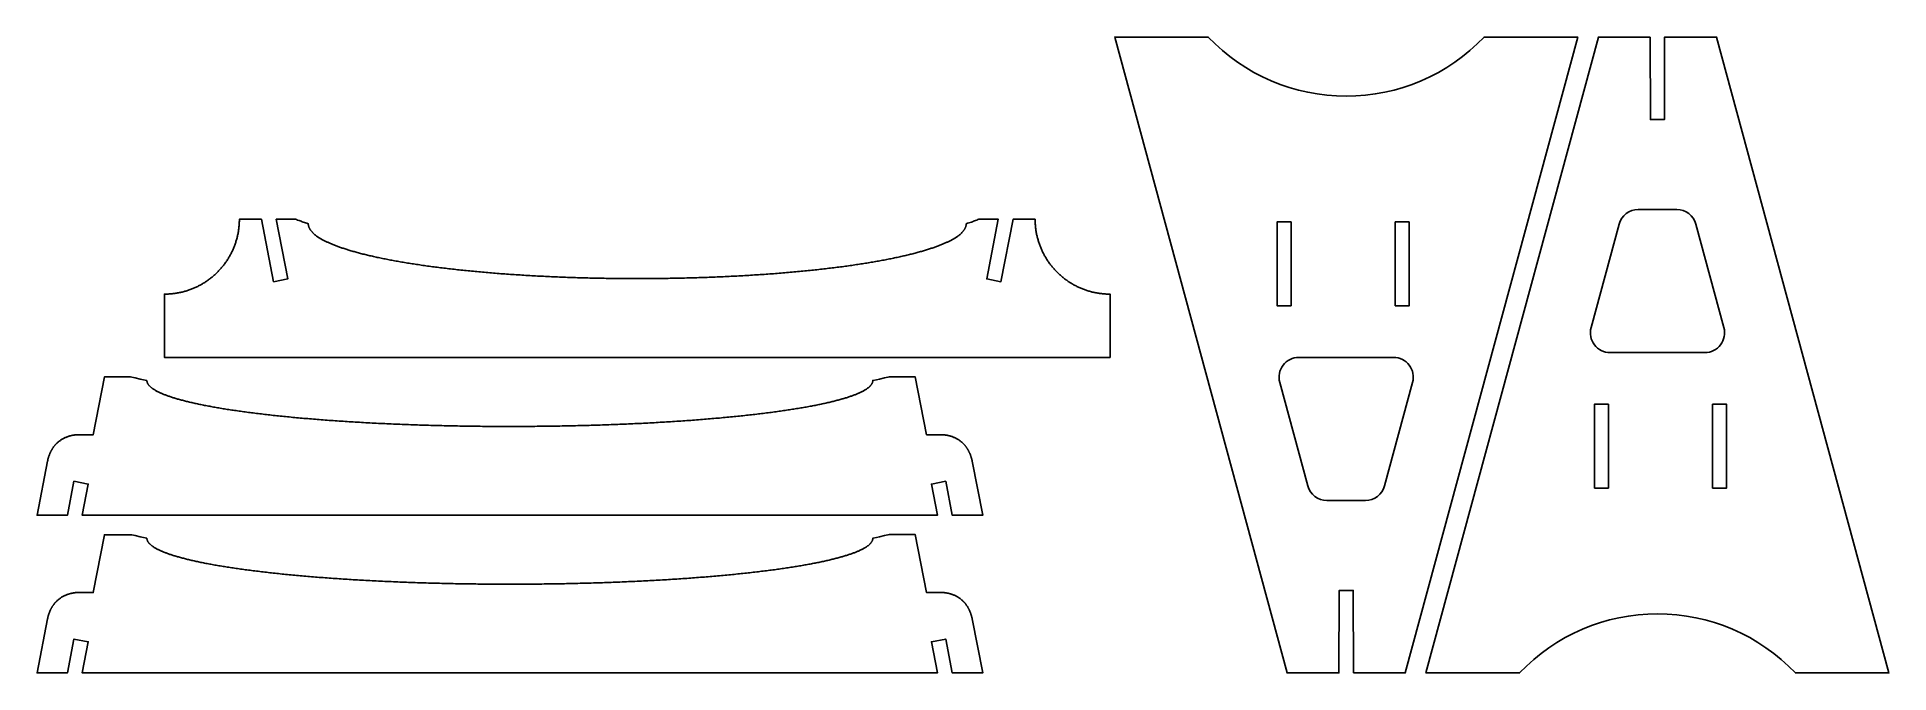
# Model space of a CAD drawing. Extents: x 1 to 95, y 1 to 33.3.
import ezdxf

# ---------------------------------------------------------------- set-up
doc = ezdxf.new("R2010")
doc.units = 0
doc.layers.add('A-FRAME', color=18, linetype='CONTINUOUS')

msp = doc.modelspace()

# ---------------------------------------------------------------- linework, layer by layer
at = {"layer": 'A-FRAME'}
for points in [[(67.815, 1), (67.805, 5.188), (67.095, 5.188), (67.085, 1), (64.45, 1), (55.7, 33.25), (60.45, 33.25, 0.428571), (74.45, 33.25), (79.2, 33.25), (70.45, 1)], [(82.885, 33.25), (82.895, 29.063), (83.605, 29.063), (83.615, 33.25), (86.25, 33.25), (95, 1), (90.25, 1, 0.428571), (76.25, 1), (71.5, 1), (80.25, 33.25)], [(85.657, 17.25, 0.494122), (86.622, 18.512), (85.198, 23.762, 0.338579), (84.233, 24.5), (82.267, 24.5, 0.338579), (81.302, 23.762), (79.878, 18.512, 0.494122), (80.843, 17.25)], [(65.043, 17, 0.494122), (64.078, 15.738), (65.502, 10.488, 0.338579), (66.467, 9.75), (68.433, 9.75, 0.338579), (69.398, 10.488), (70.822, 15.738, 0.494122), (69.857, 17)]]:
    msp.add_lwpolyline(points, format="xyb", close=True, dxfattribs=at)
for points in [[(48.164, 23.782), (48.233, 23.804), (48.3, 23.826), (48.363, 23.847), (48.423, 23.867), (48.48, 23.887), (48.533, 23.905), (48.627, 23.939), (48.704, 23.967), (48.761, 23.989), (48.812, 24.009), (49.791, 24.009), (49.203, 20.984), (49.926, 20.844), (50.541, 24.009), (51.66, 24.009), (51.661, 23.96), (51.662, 23.911), (51.663, 23.862), (51.666, 23.814), (51.669, 23.765), (51.672, 23.717), (51.676, 23.669), (51.681, 23.621), (51.686, 23.573), (51.692, 23.525), (51.698, 23.478), (51.705, 23.431), (51.713, 23.384), (51.721, 23.337), (51.73, 23.29), (51.739, 23.244), (51.749, 23.197), (51.759, 23.151), (51.77, 23.106), (51.782, 23.06), (51.794, 23.015), (51.807, 22.969), (51.82, 22.924), (51.833, 22.88), (51.848, 22.835), (51.862, 22.791), (51.878, 22.747), (51.893, 22.703), (51.91, 22.66), (51.927, 22.616), (51.944, 22.573), (51.962, 22.531), (51.98, 22.488), (51.999, 22.446), (52.018, 22.404), (52.038, 22.362), (52.058, 22.321), (52.079, 22.28), (52.101, 22.239), (52.122, 22.199), (52.145, 22.158), (52.167, 22.119), (52.19, 22.079), (52.214, 22.04), (52.238, 22.001), (52.263, 21.962), (52.288, 21.924), (52.313, 21.886), (52.339, 21.848), (52.365, 21.81), (52.392, 21.773), (52.419, 21.737), (52.447, 21.7), (52.475, 21.664), (52.503, 21.628), (52.532, 21.593), (52.562, 21.558), (52.591, 21.523), (52.621, 21.489), (52.652, 21.455), (52.683, 21.422), (52.714, 21.389), (52.746, 21.356), (52.778, 21.323), (52.81, 21.291), (52.843, 21.26), (52.876, 21.229), (52.91, 21.198), (52.944, 21.167), (52.978, 21.137), (53.013, 21.108), (53.048, 21.078), (53.083, 21.049), (53.119, 21.021), (53.155, 20.993), (53.192, 20.966), (53.228, 20.938), (53.266, 20.912), (53.303, 20.885), (53.341, 20.86), (53.379, 20.834), (53.417, 20.809), (53.456, 20.785), (53.495, 20.761), (53.534, 20.737), (53.574, 20.714), (53.614, 20.692), (53.654, 20.669), (53.695, 20.648), (53.736, 20.626), (53.777, 20.606), (53.818, 20.586), (53.86, 20.566), (53.902, 20.546), (53.944, 20.528), (53.987, 20.509), (54.03, 20.492), (54.073, 20.474), (54.116, 20.458), (54.159, 20.441), (54.203, 20.426), (54.247, 20.411), (54.292, 20.396), (54.336, 20.382), (54.381, 20.368), (54.426, 20.355), (54.471, 20.343), (54.517, 20.331), (54.562, 20.319), (54.608, 20.308), (54.654, 20.298), (54.7, 20.288), (54.747, 20.279), (54.794, 20.27), (54.841, 20.262), (54.888, 20.255), (54.935, 20.248), (54.982, 20.242), (55.03, 20.236), (55.078, 20.231), (55.126, 20.226), (55.174, 20.222), (55.223, 20.219), (55.271, 20.216), (55.32, 20.214), (55.369, 20.212), (55.418, 20.211), (55.467, 20.211), (55.466, 17), (48.162, 17), (14.769, 17), (7.466, 17), (7.465, 20.211), (7.514, 20.211), (7.563, 20.212), (7.612, 20.214), (7.661, 20.216), (7.709, 20.219), (7.757, 20.222), (7.806, 20.226), (7.854, 20.231), (7.902, 20.236), (7.949, 20.242), (7.997, 20.248), (8.044, 20.255), (8.091, 20.262), (8.138, 20.27), (8.185, 20.279), (8.231, 20.288), (8.277, 20.298), (8.324, 20.308), (8.369, 20.319), (8.415, 20.331), (8.461, 20.343), (8.506, 20.355), (8.551, 20.368), (8.596, 20.382), (8.64, 20.396), (8.684, 20.411), (8.728, 20.426), (8.772, 20.441), (8.816, 20.458), (8.859, 20.474), (8.902, 20.492), (8.945, 20.509), (8.987, 20.528), (9.03, 20.546), (9.072, 20.566), (9.113, 20.586), (9.155, 20.606), (9.196, 20.626), (9.237, 20.648), (9.277, 20.669), (9.318, 20.692), (9.358, 20.714), (9.397, 20.737), (9.437, 20.761), (9.476, 20.785), (9.514, 20.809), (9.553, 20.834), (9.591, 20.86), (9.629, 20.885), (9.666, 20.912), (9.703, 20.938), (9.74, 20.966), (9.776, 20.993), (9.812, 21.021), (9.848, 21.049), (9.884, 21.078), (9.919, 21.108), (9.953, 21.137), (9.988, 21.167), (10.022, 21.198), (10.055, 21.229), (10.088, 21.26), (10.121, 21.291), (10.154, 21.323), (10.186, 21.356), (10.218, 21.389), (10.249, 21.422), (10.28, 21.455), (10.31, 21.489), (10.34, 21.523), (10.37, 21.558), (10.399, 21.593), (10.428, 21.628), (10.457, 21.664), (10.485, 21.7), (10.512, 21.737), (10.54, 21.773), (10.566, 21.81), (10.593, 21.848), (10.619, 21.886), (10.644, 21.924), (10.669, 21.962), (10.694, 22.001), (10.718, 22.04), (10.741, 22.079), (10.764, 22.119), (10.787, 22.158), (10.809, 22.199), (10.831, 22.239), (10.852, 22.28), (10.873, 22.321), (10.894, 22.362), (10.913, 22.404), (10.933, 22.446), (10.952, 22.488), (10.97, 22.531), (10.988, 22.573), (11.005, 22.616), (11.022, 22.66), (11.038, 22.703), (11.054, 22.747), (11.069, 22.791), (11.084, 22.835), (11.098, 22.88), (11.112, 22.924), (11.125, 22.969), (11.138, 23.015), (11.15, 23.06), (11.161, 23.106), (11.172, 23.151), (11.183, 23.197), (11.193, 23.244), (11.202, 23.29), (11.211, 23.337), (11.219, 23.384), (11.226, 23.431), (11.233, 23.478), (11.24, 23.525), (11.246, 23.573), (11.251, 23.621), (11.256, 23.669), (11.26, 23.717), (11.263, 23.765), (11.266, 23.814), (11.268, 23.862), (11.27, 23.911), (11.271, 23.96), (11.271, 24.009), (12.391, 24.009), (13.006, 20.844), (13.729, 20.984), (13.141, 24.009), (14.119, 24.009), (14.17, 23.989), (14.228, 23.967), (14.305, 23.939), (14.399, 23.905), (14.452, 23.887), (14.508, 23.867), (14.569, 23.847), (14.632, 23.826), (14.699, 23.804), (14.768, 23.782), (14.768, 23.765), (14.769, 23.747), (14.771, 23.73), (14.773, 23.712), (14.776, 23.695), (14.78, 23.677), (14.784, 23.66), (14.789, 23.642), (14.795, 23.625), (14.801, 23.607), (14.808, 23.59), (14.816, 23.573), (14.824, 23.555), (14.833, 23.538), (14.842, 23.52), (14.852, 23.503), (14.863, 23.486), (14.875, 23.468), (14.887, 23.451), (14.9, 23.433), (14.913, 23.416), (14.927, 23.399), (14.942, 23.381), (14.958, 23.364), (14.974, 23.347), (14.99, 23.33), (15.008, 23.312), (15.026, 23.295), (15.045, 23.278), (15.064, 23.261), (15.084, 23.244), (15.104, 23.227), (15.126, 23.209), (15.148, 23.192), (15.17, 23.175), (15.193, 23.158), (15.217, 23.141), (15.242, 23.124), (15.267, 23.107), (15.293, 23.09), (15.319, 23.073), (15.346, 23.056), (15.374, 23.04), (15.402, 23.023), (15.431, 23.006), (15.461, 22.989), (15.491, 22.972), (15.522, 22.956), (15.553, 22.939), (15.585, 22.922), (15.618, 22.906), (15.651, 22.889), (15.685, 22.873), (15.72, 22.856), (15.755, 22.84), (15.791, 22.823), (15.828, 22.807), (15.865, 22.791), (15.902, 22.774), (15.941, 22.758), (15.98, 22.742), (16.019, 22.726), (16.059, 22.709), (16.1, 22.693), (16.141, 22.677), (16.183, 22.661), (16.226, 22.645), (16.269, 22.629), (16.313, 22.613), (16.357, 22.598), (16.402, 22.582), (16.448, 22.566), (16.494, 22.55), (16.541, 22.535), (16.588, 22.519), (16.636, 22.504), (16.684, 22.488), (16.734, 22.473), (16.783, 22.457), (16.833, 22.442), (16.884, 22.427), (16.936, 22.411), (16.988, 22.396), (17.04, 22.381), (17.093, 22.366), (17.147, 22.351), (17.201, 22.336), (17.256, 22.321), (17.312, 22.306), (17.367, 22.291), (17.424, 22.277), (17.481, 22.262), (17.539, 22.247), (17.597, 22.233), (17.655, 22.218), (17.715, 22.204), (17.774, 22.19), (17.835, 22.175), (17.896, 22.161), (17.957, 22.147), (18.019, 22.133), (18.081, 22.119), (18.144, 22.105), (18.208, 22.091), (18.272, 22.077), (18.337, 22.063), (18.402, 22.049), (18.467, 22.036), (18.533, 22.022), (18.6, 22.009), (18.667, 21.995), (18.735, 21.982), (18.803, 21.969), (18.872, 21.955), (18.941, 21.942), (19.01, 21.929), (19.08, 21.916), (19.151, 21.903), (19.222, 21.89), (19.294, 21.878), (19.366, 21.865), (19.438, 21.852), (19.511, 21.84), (19.585, 21.827), (19.659, 21.815), (19.733, 21.803), (19.808, 21.79), (19.883, 21.778), (19.959, 21.766), (20.035, 21.754), (20.112, 21.742), (20.189, 21.73), (20.267, 21.719), (20.345, 21.707), (20.423, 21.695), (20.502, 21.684), (20.582, 21.672), (20.661, 21.661), (20.742, 21.65), (20.822, 21.638), (20.903, 21.627), (20.985, 21.616), (21.067, 21.605), (21.149, 21.595), (21.232, 21.584), (21.315, 21.573), (21.398, 21.563), (21.482, 21.552), (21.566, 21.542), (21.651, 21.531), (21.736, 21.521), (21.822, 21.511), (21.908, 21.501), (21.994, 21.491), (22.08, 21.481), (22.167, 21.471), (22.255, 21.462), (22.342, 21.452), (22.43, 21.443), (22.519, 21.433), (22.607, 21.424), (22.697, 21.415), (22.786, 21.405), (22.876, 21.396), (22.966, 21.387), (23.056, 21.379), (23.147, 21.37), (23.238, 21.361), (23.33, 21.353), (23.422, 21.344), (23.514, 21.336), (23.606, 21.327), (23.699, 21.319), (23.792, 21.311), (23.885, 21.303), (23.979, 21.295), (24.073, 21.288), (24.167, 21.28), (24.261, 21.272), (24.356, 21.265), (24.451, 21.257), (24.547, 21.25), (24.642, 21.243), (24.738, 21.236), (24.834, 21.229), (24.931, 21.222), (25.027, 21.215), (25.124, 21.208), (25.222, 21.202), (25.319, 21.195), (25.417, 21.189), (25.515, 21.183), (25.613, 21.177), (25.711, 21.17), (25.81, 21.164), (25.908, 21.159), (26.008, 21.153), (26.107, 21.147), (26.206, 21.142), (26.306, 21.136), (26.406, 21.131), (26.506, 21.126), (26.606, 21.12), (26.707, 21.115), (26.807, 21.11), (26.908, 21.106), (27.009, 21.101), (27.11, 21.096), (27.212, 21.092), (27.313, 21.087), (27.415, 21.083), (27.517, 21.079), (27.619, 21.075), (27.721, 21.071), (27.823, 21.067), (27.926, 21.063), (28.028, 21.06), (28.131, 21.056), (28.234, 21.053), (28.337, 21.049), (28.44, 21.046), (28.543, 21.043), (28.647, 21.04), (28.75, 21.037), (28.854, 21.034), (28.957, 21.032), (29.061, 21.029), (29.165, 21.027), (29.269, 21.024), (29.373, 21.022), (29.477, 21.02), (29.581, 21.018), (29.686, 21.016), (29.79, 21.014), (29.894, 21.012), (29.999, 21.011), (30.103, 21.009), (30.208, 21.008), (30.313, 21.007), (30.417, 21.005), (30.522, 21.004), (30.627, 21.004), (30.732, 21.003), (30.836, 21.002), (30.941, 21.001), (31.046, 21.001), (31.151, 21), (31.256, 21), (31.361, 21), (31.466, 21), (31.571, 21), (31.676, 21), (31.781, 21), (31.885, 21.001), (31.99, 21.001), (32.095, 21.002), (32.2, 21.003), (32.305, 21.004), (32.41, 21.004), (32.514, 21.005), (32.619, 21.007), (32.724, 21.008), (32.828, 21.009), (32.933, 21.011), (33.037, 21.012), (33.142, 21.014), (33.246, 21.016), (33.35, 21.018), (33.454, 21.02), (33.559, 21.022), (33.663, 21.024), (33.767, 21.027), (33.87, 21.029), (33.974, 21.032), (34.078, 21.034), (34.181, 21.037), (34.285, 21.04), (34.388, 21.043), (34.492, 21.046), (34.595, 21.049), (34.698, 21.053), (34.801, 21.056), (34.903, 21.06), (35.006, 21.063), (35.108, 21.067), (35.211, 21.071), (35.313, 21.075), (35.415, 21.079), (35.517, 21.083), (35.618, 21.087), (35.72, 21.092), (35.821, 21.096), (35.922, 21.101), (36.024, 21.106), (36.124, 21.11), (36.225, 21.115), (36.325, 21.12), (36.426, 21.126), (36.526, 21.131), (36.626, 21.136), (36.725, 21.142), (36.825, 21.147), (36.924, 21.153), (37.023, 21.159), (37.122, 21.164), (37.221, 21.17), (37.319, 21.177), (37.417, 21.183), (37.515, 21.189), (37.613, 21.195), (37.71, 21.202), (37.807, 21.208), (37.904, 21.215), (38.001, 21.222), (38.097, 21.229), (38.193, 21.236), (38.289, 21.243), (38.385, 21.25), (38.48, 21.257), (38.575, 21.265), (38.67, 21.272), (38.765, 21.28), (38.859, 21.288), (38.953, 21.295), (39.046, 21.303), (39.14, 21.311), (39.233, 21.319), (39.326, 21.327), (39.418, 21.336), (39.51, 21.344), (39.602, 21.353), (39.693, 21.361), (39.784, 21.37), (39.875, 21.379), (39.966, 21.387), (40.056, 21.396), (40.146, 21.405), (40.235, 21.415), (40.324, 21.424), (40.413, 21.433), (40.501, 21.443), (40.589, 21.452), (40.677, 21.462), (40.764, 21.471), (40.851, 21.481), (40.938, 21.491), (41.024, 21.501), (41.11, 21.511), (41.195, 21.521), (41.28, 21.531), (41.365, 21.542), (41.449, 21.552), (41.533, 21.563), (41.617, 21.573), (41.7, 21.584), (41.783, 21.595), (41.865, 21.605), (41.947, 21.616), (42.028, 21.627), (42.109, 21.638), (42.19, 21.65), (42.27, 21.661), (42.35, 21.672), (42.429, 21.684), (42.508, 21.695), (42.587, 21.707), (42.665, 21.719), (42.742, 21.73), (42.819, 21.742), (42.896, 21.754), (42.972, 21.766), (43.048, 21.778), (43.124, 21.79), (43.198, 21.803), (43.273, 21.815), (43.347, 21.827), (43.42, 21.84), (43.493, 21.852), (43.566, 21.865), (43.638, 21.878), (43.71, 21.89), (43.781, 21.903), (43.851, 21.916), (43.921, 21.929), (43.991, 21.942), (44.06, 21.955), (44.129, 21.969), (44.197, 21.982), (44.265, 21.995), (44.332, 22.009), (44.398, 22.022), (44.464, 22.036), (44.53, 22.049), (44.595, 22.063), (44.66, 22.077), (44.724, 22.091), (44.787, 22.105), (44.85, 22.119), (44.913, 22.133), (44.975, 22.147), (45.036, 22.161), (45.097, 22.175), (45.157, 22.19), (45.217, 22.204), (45.276, 22.218), (45.335, 22.233), (45.393, 22.247), (45.451, 22.262), (45.508, 22.277), (45.564, 22.291), (45.62, 22.306), (45.675, 22.321), (45.73, 22.336), (45.785, 22.351), (45.838, 22.366), (45.891, 22.381), (45.944, 22.396), (45.996, 22.411), (46.047, 22.427), (46.098, 22.442), (46.148, 22.457), (46.198, 22.473), (46.247, 22.488), (46.296, 22.504), (46.344, 22.519), (46.391, 22.535), (46.438, 22.55), (46.484, 22.566), (46.529, 22.582), (46.574, 22.598), (46.619, 22.613), (46.663, 22.629), (46.706, 22.645), (46.748, 22.661), (46.79, 22.677), (46.832, 22.693), (46.872, 22.709), (46.913, 22.726), (46.952, 22.742), (46.991, 22.758), (47.029, 22.774), (47.067, 22.791), (47.104, 22.807), (47.141, 22.823), (47.176, 22.84), (47.212, 22.856), (47.246, 22.873), (47.28, 22.889), (47.314, 22.906), (47.346, 22.922), (47.378, 22.939), (47.41, 22.956), (47.441, 22.972), (47.471, 22.989), (47.501, 23.006), (47.529, 23.023), (47.558, 23.04), (47.585, 23.056), (47.613, 23.073), (47.639, 23.09), (47.665, 23.107), (47.69, 23.124), (47.714, 23.141), (47.738, 23.158), (47.761, 23.175), (47.784, 23.192), (47.806, 23.209), (47.827, 23.227), (47.848, 23.244), (47.868, 23.261), (47.887, 23.278), (47.906, 23.295), (47.924, 23.312), (47.941, 23.33), (47.958, 23.347), (47.974, 23.364), (47.989, 23.381), (48.004, 23.399), (48.018, 23.416), (48.032, 23.433), (48.045, 23.451), (48.057, 23.468), (48.068, 23.486), (48.079, 23.503), (48.089, 23.52), (48.099, 23.538), (48.108, 23.555), (48.116, 23.573), (48.124, 23.59), (48.131, 23.607), (48.137, 23.625), (48.142, 23.642), (48.147, 23.66), (48.152, 23.677), (48.155, 23.695), (48.158, 23.712), (48.161, 23.73), (48.162, 23.747), (48.163, 23.765)], [(64.651, 23.875), (63.941, 23.875), (63.941, 19.625), (64.651, 19.625)], [(70.651, 23.875), (69.941, 23.875), (69.941, 19.625), (70.651, 19.625)], [(6.577, 15.833), (6.397, 15.871), (6.236, 15.906), (5.977, 15.962), (5.812, 15.998), (5.75, 16.012), (4.421, 16.012), (3.85, 13.078), (3.004, 13.078), (3.003, 13.077), (3, 13.077), (2.989, 13.075), (2.949, 13.071), (2.921, 13.068), (2.888, 13.064), (2.85, 13.059), (2.809, 13.051), (2.763, 13.042), (2.739, 13.037), (2.714, 13.031), (2.689, 13.025), (2.663, 13.018), (2.636, 13.01), (2.608, 13.002), (2.58, 12.993), (2.551, 12.983), (2.522, 12.972), (2.493, 12.961), (2.463, 12.949), (2.432, 12.935), (2.402, 12.921), (2.371, 12.906), (2.34, 12.891), (2.309, 12.874), (2.277, 12.856), (2.246, 12.837), (2.215, 12.817), (2.183, 12.795), (2.152, 12.773), (2.121, 12.749), (2.09, 12.725), (2.059, 12.699), (2.029, 12.671), (1.999, 12.643), (1.984, 12.628), (1.969, 12.613), (1.954, 12.597), (1.94, 12.581), (1.925, 12.565), (1.911, 12.549), (1.896, 12.532), (1.882, 12.515), (1.868, 12.497), (1.854, 12.479), (1.841, 12.461), (1.827, 12.442), (1.814, 12.423), (1.801, 12.403), (1.787, 12.383), (1.775, 12.363), (1.762, 12.342), (1.749, 12.321), (1.737, 12.3), (1.725, 12.278), (1.713, 12.255), (1.701, 12.233), (1.69, 12.209), (1.679, 12.186), (1.668, 12.162), (1.657, 12.137), (1.646, 12.112), (1.636, 12.087), (1.626, 12.061), (1.616, 12.035), (1.607, 12.008), (1.598, 11.981), (1.589, 11.954), (1.58, 11.926), (1.571, 11.897), (1.563, 11.868), (1.556, 11.839), (1.548, 11.809), (1.541, 11.778), (1.534, 11.747), (1, 9), (2.542, 9), (2.876, 10.719), (3.599, 10.578), (3.296, 9), (6.577, 9), (46.704, 9.001), (46.401, 10.579), (47.124, 10.72), (47.458, 9.001), (49, 9.001), (48.466, 11.748), (48.459, 11.779), (48.452, 11.81), (48.444, 11.839), (48.437, 11.869), (48.429, 11.898), (48.42, 11.927), (48.411, 11.955), (48.402, 11.982), (48.393, 12.009), (48.384, 12.036), (48.374, 12.062), (48.364, 12.088), (48.354, 12.113), (48.343, 12.138), (48.332, 12.163), (48.321, 12.187), (48.31, 12.21), (48.299, 12.234), (48.287, 12.256), (48.275, 12.279), (48.263, 12.301), (48.251, 12.322), (48.238, 12.343), (48.225, 12.364), (48.213, 12.384), (48.199, 12.404), (48.186, 12.424), (48.173, 12.443), (48.159, 12.461), (48.146, 12.48), (48.132, 12.498), (48.118, 12.515), (48.104, 12.533), (48.089, 12.55), (48.075, 12.566), (48.06, 12.582), (48.046, 12.598), (48.031, 12.614), (48.016, 12.629), (48.001, 12.644), (47.971, 12.672), (47.941, 12.699), (47.91, 12.725), (47.879, 12.75), (47.848, 12.774), (47.817, 12.796), (47.785, 12.817), (47.754, 12.838), (47.723, 12.857), (47.691, 12.874), (47.66, 12.891), (47.629, 12.907), (47.598, 12.922), (47.568, 12.936), (47.537, 12.949), (47.507, 12.962), (47.478, 12.973), (47.449, 12.984), (47.42, 12.994), (47.392, 13.003), (47.364, 13.011), (47.337, 13.019), (47.311, 13.026), (47.286, 13.032), (47.261, 13.038), (47.237, 13.043), (47.191, 13.052), (47.15, 13.059), (47.112, 13.065), (47.079, 13.069), (47.051, 13.072), (47.011, 13.076), (47, 13.077), (46.997, 13.078), (46.996, 13.079), (46.15, 13.079), (45.579, 16.013), (44.25, 16.013), (44.188, 15.999), (44.023, 15.963), (43.764, 15.907), (43.603, 15.872), (43.423, 15.834), (43.423, 15.819), (43.422, 15.804), (43.42, 15.79), (43.417, 15.775), (43.414, 15.76), (43.41, 15.746), (43.405, 15.731), (43.4, 15.716), (43.394, 15.702), (43.387, 15.687), (43.379, 15.673), (43.371, 15.658), (43.362, 15.643), (43.352, 15.629), (43.341, 15.614), (43.33, 15.6), (43.318, 15.585), (43.306, 15.57), (43.292, 15.556), (43.278, 15.541), (43.263, 15.527), (43.247, 15.512), (43.231, 15.498), (43.214, 15.483), (43.196, 15.469), (43.178, 15.454), (43.159, 15.44), (43.139, 15.425), (43.118, 15.411), (43.097, 15.397), (43.075, 15.382), (43.052, 15.368), (43.029, 15.353), (43.004, 15.339), (42.98, 15.325), (42.954, 15.311), (42.928, 15.296), (42.901, 15.282), (42.873, 15.268), (42.844, 15.254), (42.815, 15.239), (42.785, 15.225), (42.755, 15.211), (42.724, 15.197), (42.692, 15.183), (42.659, 15.169), (42.626, 15.155), (42.592, 15.141), (42.557, 15.127), (42.522, 15.113), (42.485, 15.099), (42.449, 15.085), (42.411, 15.071), (42.373, 15.057), (42.334, 15.044), (42.294, 15.03), (42.254, 15.016), (42.213, 15.002), (42.172, 14.989), (42.129, 14.975), (42.087, 14.961), (42.043, 14.948), (41.999, 14.934), (41.954, 14.921), (41.908, 14.907), (41.862, 14.894), (41.815, 14.881), (41.767, 14.867), (41.719, 14.854), (41.67, 14.841), (41.62, 14.827), (41.57, 14.814), (41.519, 14.801), (41.467, 14.788), (41.415, 14.775), (41.362, 14.762), (41.309, 14.749), (41.255, 14.736), (41.2, 14.723), (41.144, 14.71), (41.088, 14.697), (41.032, 14.684), (40.974, 14.672), (40.916, 14.659), (40.858, 14.646), (40.798, 14.634), (40.739, 14.621), (40.678, 14.609), (40.617, 14.596), (40.555, 14.584), (40.493, 14.572), (40.43, 14.559), (40.366, 14.547), (40.302, 14.535), (40.237, 14.523), (40.172, 14.511), (40.106, 14.498), (40.04, 14.486), (39.972, 14.475), (39.905, 14.463), (39.836, 14.451), (39.767, 14.439), (39.698, 14.427), (39.628, 14.416), (39.557, 14.404), (39.486, 14.393), (39.414, 14.381), (39.342, 14.37), (39.269, 14.358), (39.195, 14.347), (39.121, 14.336), (39.047, 14.324), (38.971, 14.313), (38.896, 14.302), (38.819, 14.291), (38.743, 14.28), (38.665, 14.269), (38.587, 14.258), (38.509, 14.248), (38.43, 14.237), (38.35, 14.226), (38.27, 14.216), (38.19, 14.205), (38.109, 14.195), (38.027, 14.184), (37.945, 14.174), (37.862, 14.164), (37.779, 14.154), (37.696, 14.143), (37.612, 14.133), (37.527, 14.123), (37.442, 14.113), (37.356, 14.104), (37.27, 14.094), (37.184, 14.084), (37.096, 14.074), (37.009, 14.065), (36.921, 14.055), (36.832, 14.046), (36.743, 14.036), (36.654, 14.027), (36.564, 14.018), (36.474, 14.009), (36.383, 14), (36.292, 13.991), (36.2, 13.982), (36.108, 13.973), (36.015, 13.964), (35.922, 13.955), (35.829, 13.947), (35.735, 13.938), (35.641, 13.929), (35.546, 13.921), (35.451, 13.913), (35.355, 13.904), (35.259, 13.896), (35.163, 13.888), (35.066, 13.88), (34.969, 13.872), (34.872, 13.864), (34.774, 13.856), (34.675, 13.849), (34.577, 13.841), (34.478, 13.833), (34.378, 13.826), (34.278, 13.818), (34.178, 13.811), (34.078, 13.804), (33.977, 13.797), (33.875, 13.79), (33.774, 13.783), (33.672, 13.776), (33.57, 13.769), (33.467, 13.762), (33.364, 13.755), (33.261, 13.749), (33.157, 13.742), (33.053, 13.736), (32.949, 13.729), (32.844, 13.723), (32.739, 13.717), (32.634, 13.711), (32.529, 13.705), (32.423, 13.699), (32.317, 13.693), (32.21, 13.687), (32.104, 13.681), (31.997, 13.676), (31.89, 13.67), (31.782, 13.665), (31.674, 13.659), (31.566, 13.654), (31.458, 13.649), (31.349, 13.644), (31.241, 13.639), (31.132, 13.634), (31.022, 13.629), (30.913, 13.624), (30.803, 13.62), (30.693, 13.615), (30.583, 13.611), (30.473, 13.606), (30.362, 13.602), (30.251, 13.598), (30.14, 13.594), (30.029, 13.59), (29.917, 13.586), (29.806, 13.582), (29.694, 13.578), (29.582, 13.574), (29.47, 13.571), (29.357, 13.567), (29.245, 13.564), (29.132, 13.56), (29.019, 13.557), (28.906, 13.554), (28.793, 13.551), (28.679, 13.548), (28.566, 13.545), (28.452, 13.542), (28.338, 13.54), (28.225, 13.537), (28.111, 13.534), (27.996, 13.532), (27.882, 13.53), (27.768, 13.527), (27.653, 13.525), (27.539, 13.523), (27.424, 13.521), (27.309, 13.519), (27.194, 13.518), (27.079, 13.516), (26.964, 13.514), (26.849, 13.513), (26.734, 13.511), (26.619, 13.51), (26.503, 13.509), (26.388, 13.508), (26.272, 13.506), (26.157, 13.506), (26.041, 13.505), (25.926, 13.504), (25.81, 13.503), (25.694, 13.503), (25.579, 13.502), (25.463, 13.502), (25.347, 13.501), (25.232, 13.501), (25.116, 13.501), (25, 13.501), (24.884, 13.501), (24.769, 13.501), (24.653, 13.501), (24.537, 13.502), (24.421, 13.502), (24.306, 13.503), (24.19, 13.503), (24.074, 13.504), (23.959, 13.505), (23.843, 13.505), (23.728, 13.506), (23.612, 13.507), (23.497, 13.509), (23.382, 13.51), (23.266, 13.511), (23.151, 13.513), (23.036, 13.514), (22.921, 13.516), (22.806, 13.517), (22.691, 13.519), (22.576, 13.521), (22.462, 13.523), (22.347, 13.525), (22.232, 13.527), (22.118, 13.53), (22.004, 13.532), (21.89, 13.534), (21.776, 13.537), (21.662, 13.539), (21.548, 13.542), (21.434, 13.545), (21.321, 13.548), (21.207, 13.551), (21.094, 13.554), (20.981, 13.557), (20.868, 13.56), (20.756, 13.564), (20.643, 13.567), (20.531, 13.57), (20.418, 13.574), (20.306, 13.578), (20.195, 13.582), (20.083, 13.585), (19.971, 13.589), (19.86, 13.593), (19.749, 13.598), (19.638, 13.602), (19.528, 13.606), (19.417, 13.61), (19.307, 13.615), (19.197, 13.619), (19.087, 13.624), (18.978, 13.629), (18.868, 13.634), (18.759, 13.639), (18.651, 13.644), (18.542, 13.649), (18.434, 13.654), (18.326, 13.659), (18.218, 13.665), (18.111, 13.67), (18.003, 13.675), (17.896, 13.681), (17.79, 13.687), (17.683, 13.693), (17.577, 13.698), (17.471, 13.704), (17.366, 13.71), (17.261, 13.716), (17.156, 13.723), (17.051, 13.729), (16.947, 13.735), (16.843, 13.742), (16.739, 13.748), (16.636, 13.755), (16.533, 13.762), (16.43, 13.768), (16.328, 13.775), (16.226, 13.782), (16.125, 13.789), (16.023, 13.796), (15.922, 13.803), (15.822, 13.811), (15.722, 13.818), (15.622, 13.825), (15.522, 13.833), (15.423, 13.841), (15.325, 13.848), (15.226, 13.856), (15.128, 13.864), (15.031, 13.872), (14.934, 13.88), (14.837, 13.888), (14.741, 13.896), (14.645, 13.904), (14.549, 13.912), (14.454, 13.921), (14.359, 13.929), (14.265, 13.937), (14.171, 13.946), (14.078, 13.955), (13.985, 13.963), (13.892, 13.972), (13.8, 13.981), (13.708, 13.99), (13.617, 13.999), (13.526, 14.008), (13.436, 14.017), (13.346, 14.027), (13.257, 14.036), (13.168, 14.045), (13.079, 14.055), (12.991, 14.064), (12.904, 14.074), (12.817, 14.083), (12.73, 14.093), (12.644, 14.103), (12.558, 14.113), (12.473, 14.123), (12.388, 14.133), (12.304, 14.143), (12.221, 14.153), (12.138, 14.163), (12.055, 14.173), (11.973, 14.184), (11.891, 14.194), (11.81, 14.205), (11.73, 14.215), (11.65, 14.226), (11.57, 14.236), (11.491, 14.247), (11.413, 14.258), (11.335, 14.269), (11.257, 14.28), (11.181, 14.29), (11.104, 14.302), (11.029, 14.313), (10.953, 14.324), (10.879, 14.335), (10.805, 14.346), (10.731, 14.358), (10.658, 14.369), (10.586, 14.38), (10.514, 14.392), (10.443, 14.403), (10.372, 14.415), (10.302, 14.427), (10.233, 14.438), (10.164, 14.45), (10.095, 14.462), (10.028, 14.474), (9.96, 14.486), (9.894, 14.498), (9.828, 14.51), (9.763, 14.522), (9.698, 14.534), (9.634, 14.546), (9.57, 14.558), (9.507, 14.571), (9.445, 14.583), (9.383, 14.596), (9.322, 14.608), (9.262, 14.62), (9.202, 14.633), (9.142, 14.646), (9.084, 14.658), (9.026, 14.671), (8.968, 14.684), (8.912, 14.696), (8.856, 14.709), (8.8, 14.722), (8.745, 14.735), (8.691, 14.748), (8.638, 14.761), (8.585, 14.774), (8.533, 14.787), (8.481, 14.8), (8.43, 14.813), (8.38, 14.827), (8.33, 14.84), (8.281, 14.853), (8.233, 14.866), (8.185, 14.88), (8.138, 14.893), (8.092, 14.907), (8.046, 14.92), (8.001, 14.934), (7.957, 14.947), (7.914, 14.961), (7.871, 14.974), (7.828, 14.988), (7.787, 15.002), (7.746, 15.015), (7.706, 15.029), (7.666, 15.043), (7.627, 15.057), (7.589, 15.07), (7.551, 15.084), (7.515, 15.098), (7.479, 15.112), (7.443, 15.126), (7.408, 15.14), (7.374, 15.154), (7.341, 15.168), (7.308, 15.182), (7.276, 15.196), (7.245, 15.21), (7.215, 15.224), (7.185, 15.239), (7.156, 15.253), (7.127, 15.267), (7.099, 15.281), (7.072, 15.295), (7.046, 15.31), (7.021, 15.324), (6.996, 15.338), (6.971, 15.353), (6.948, 15.367), (6.925, 15.381), (6.903, 15.396), (6.882, 15.41), (6.861, 15.425), (6.841, 15.439), (6.822, 15.453), (6.804, 15.468), (6.786, 15.482), (6.769, 15.497), (6.753, 15.511), (6.737, 15.526), (6.722, 15.54), (6.708, 15.555), (6.695, 15.57), (6.682, 15.584), (6.67, 15.599), (6.659, 15.613), (6.648, 15.628), (6.638, 15.642), (6.629, 15.657), (6.621, 15.672), (6.613, 15.686), (6.606, 15.701), (6.6, 15.716), (6.595, 15.73), (6.59, 15.745), (6.586, 15.76), (6.583, 15.774), (6.58, 15.789), (6.578, 15.803), (6.577, 15.818)], [(80.049, 10.375), (80.759, 10.375), (80.759, 14.625), (80.049, 14.625)], [(86.049, 10.375), (86.759, 10.375), (86.759, 14.625), (86.049, 14.625)], [(6.577, 7.833), (6.397, 7.871), (6.236, 7.906), (5.977, 7.962), (5.812, 7.998), (5.75, 8.012), (4.421, 8.012), (3.85, 5.078), (3.004, 5.078), (3.003, 5.077), (3, 5.077), (2.989, 5.075), (2.949, 5.071), (2.921, 5.068), (2.888, 5.064), (2.85, 5.059), (2.809, 5.051), (2.763, 5.042), (2.739, 5.037), (2.714, 5.031), (2.689, 5.025), (2.663, 5.018), (2.636, 5.01), (2.608, 5.002), (2.58, 4.993), (2.551, 4.983), (2.522, 4.972), (2.493, 4.961), (2.463, 4.949), (2.432, 4.935), (2.402, 4.921), (2.371, 4.906), (2.34, 4.891), (2.309, 4.874), (2.277, 4.856), (2.246, 4.837), (2.215, 4.817), (2.183, 4.795), (2.152, 4.773), (2.121, 4.749), (2.09, 4.725), (2.059, 4.699), (2.029, 4.671), (1.999, 4.643), (1.984, 4.628), (1.969, 4.613), (1.954, 4.597), (1.94, 4.581), (1.925, 4.565), (1.911, 4.549), (1.896, 4.532), (1.882, 4.515), (1.868, 4.497), (1.854, 4.479), (1.841, 4.461), (1.827, 4.442), (1.814, 4.423), (1.801, 4.403), (1.787, 4.383), (1.775, 4.363), (1.762, 4.342), (1.749, 4.321), (1.737, 4.3), (1.725, 4.278), (1.713, 4.255), (1.701, 4.233), (1.69, 4.209), (1.679, 4.186), (1.668, 4.162), (1.657, 4.137), (1.646, 4.112), (1.636, 4.087), (1.626, 4.061), (1.616, 4.035), (1.607, 4.008), (1.598, 3.981), (1.589, 3.954), (1.58, 3.926), (1.571, 3.897), (1.563, 3.868), (1.556, 3.839), (1.548, 3.809), (1.541, 3.778), (1.534, 3.747), (1, 1), (2.542, 1), (2.876, 2.719), (3.599, 2.578), (3.296, 1), (6.577, 1), (46.704, 1.001), (46.401, 2.579), (47.124, 2.72), (47.458, 1.001), (49, 1.001), (48.466, 3.748), (48.459, 3.779), (48.452, 3.81), (48.444, 3.839), (48.437, 3.869), (48.429, 3.898), (48.42, 3.927), (48.411, 3.955), (48.402, 3.982), (48.393, 4.009), (48.384, 4.036), (48.374, 4.062), (48.364, 4.088), (48.354, 4.113), (48.343, 4.138), (48.332, 4.163), (48.321, 4.187), (48.31, 4.21), (48.299, 4.234), (48.287, 4.256), (48.275, 4.279), (48.263, 4.301), (48.251, 4.322), (48.238, 4.343), (48.225, 4.364), (48.213, 4.384), (48.199, 4.404), (48.186, 4.424), (48.173, 4.443), (48.159, 4.461), (48.146, 4.48), (48.132, 4.498), (48.118, 4.515), (48.104, 4.533), (48.089, 4.55), (48.075, 4.566), (48.06, 4.582), (48.046, 4.598), (48.031, 4.614), (48.016, 4.629), (48.001, 4.644), (47.971, 4.672), (47.941, 4.699), (47.91, 4.725), (47.879, 4.75), (47.848, 4.774), (47.817, 4.796), (47.785, 4.817), (47.754, 4.838), (47.723, 4.857), (47.691, 4.874), (47.66, 4.891), (47.629, 4.907), (47.598, 4.922), (47.568, 4.936), (47.537, 4.949), (47.507, 4.962), (47.478, 4.973), (47.449, 4.984), (47.42, 4.994), (47.392, 5.003), (47.364, 5.011), (47.337, 5.019), (47.311, 5.026), (47.286, 5.032), (47.261, 5.038), (47.237, 5.043), (47.191, 5.052), (47.15, 5.059), (47.112, 5.065), (47.079, 5.069), (47.051, 5.072), (47.011, 5.076), (47, 5.077), (46.997, 5.078), (46.996, 5.079), (46.15, 5.079), (45.579, 8.013), (44.25, 8.013), (44.188, 7.999), (44.023, 7.963), (43.764, 7.907), (43.603, 7.872), (43.423, 7.834), (43.423, 7.819), (43.422, 7.804), (43.42, 7.79), (43.417, 7.775), (43.414, 7.76), (43.41, 7.746), (43.405, 7.731), (43.4, 7.716), (43.394, 7.702), (43.387, 7.687), (43.379, 7.673), (43.371, 7.658), (43.362, 7.643), (43.352, 7.629), (43.341, 7.614), (43.33, 7.6), (43.318, 7.585), (43.306, 7.57), (43.292, 7.556), (43.278, 7.541), (43.263, 7.527), (43.247, 7.512), (43.231, 7.498), (43.214, 7.483), (43.196, 7.469), (43.178, 7.454), (43.159, 7.44), (43.139, 7.425), (43.118, 7.411), (43.097, 7.397), (43.075, 7.382), (43.052, 7.368), (43.029, 7.353), (43.004, 7.339), (42.98, 7.325), (42.954, 7.311), (42.928, 7.296), (42.901, 7.282), (42.873, 7.268), (42.844, 7.254), (42.815, 7.239), (42.785, 7.225), (42.755, 7.211), (42.724, 7.197), (42.692, 7.183), (42.659, 7.169), (42.626, 7.155), (42.592, 7.141), (42.557, 7.127), (42.522, 7.113), (42.485, 7.099), (42.449, 7.085), (42.411, 7.071), (42.373, 7.057), (42.334, 7.044), (42.294, 7.03), (42.254, 7.016), (42.213, 7.002), (42.172, 6.989), (42.129, 6.975), (42.087, 6.961), (42.043, 6.948), (41.999, 6.934), (41.954, 6.921), (41.908, 6.907), (41.862, 6.894), (41.815, 6.881), (41.767, 6.867), (41.719, 6.854), (41.67, 6.841), (41.62, 6.827), (41.57, 6.814), (41.519, 6.801), (41.467, 6.788), (41.415, 6.775), (41.362, 6.762), (41.309, 6.749), (41.255, 6.736), (41.2, 6.723), (41.144, 6.71), (41.088, 6.697), (41.032, 6.684), (40.974, 6.672), (40.916, 6.659), (40.858, 6.646), (40.798, 6.634), (40.739, 6.621), (40.678, 6.609), (40.617, 6.596), (40.555, 6.584), (40.493, 6.572), (40.43, 6.559), (40.366, 6.547), (40.302, 6.535), (40.237, 6.523), (40.172, 6.511), (40.106, 6.498), (40.04, 6.486), (39.972, 6.475), (39.905, 6.463), (39.836, 6.451), (39.767, 6.439), (39.698, 6.427), (39.628, 6.416), (39.557, 6.404), (39.486, 6.393), (39.414, 6.381), (39.342, 6.37), (39.269, 6.358), (39.195, 6.347), (39.121, 6.336), (39.047, 6.324), (38.971, 6.313), (38.896, 6.302), (38.819, 6.291), (38.743, 6.28), (38.665, 6.269), (38.587, 6.258), (38.509, 6.248), (38.43, 6.237), (38.35, 6.226), (38.27, 6.216), (38.19, 6.205), (38.109, 6.195), (38.027, 6.184), (37.945, 6.174), (37.862, 6.164), (37.779, 6.154), (37.696, 6.143), (37.612, 6.133), (37.527, 6.123), (37.442, 6.113), (37.356, 6.104), (37.27, 6.094), (37.184, 6.084), (37.096, 6.074), (37.009, 6.065), (36.921, 6.055), (36.832, 6.046), (36.743, 6.036), (36.654, 6.027), (36.564, 6.018), (36.474, 6.009), (36.383, 6), (36.292, 5.991), (36.2, 5.982), (36.108, 5.973), (36.015, 5.964), (35.922, 5.955), (35.829, 5.947), (35.735, 5.938), (35.641, 5.929), (35.546, 5.921), (35.451, 5.913), (35.355, 5.904), (35.259, 5.896), (35.163, 5.888), (35.066, 5.88), (34.969, 5.872), (34.872, 5.864), (34.774, 5.856), (34.675, 5.849), (34.577, 5.841), (34.478, 5.833), (34.378, 5.826), (34.278, 5.818), (34.178, 5.811), (34.078, 5.804), (33.977, 5.797), (33.875, 5.79), (33.774, 5.783), (33.672, 5.776), (33.57, 5.769), (33.467, 5.762), (33.364, 5.755), (33.261, 5.749), (33.157, 5.742), (33.053, 5.736), (32.949, 5.729), (32.844, 5.723), (32.739, 5.717), (32.634, 5.711), (32.529, 5.705), (32.423, 5.699), (32.317, 5.693), (32.21, 5.687), (32.104, 5.681), (31.997, 5.676), (31.89, 5.67), (31.782, 5.665), (31.674, 5.659), (31.566, 5.654), (31.458, 5.649), (31.349, 5.644), (31.241, 5.639), (31.132, 5.634), (31.022, 5.629), (30.913, 5.624), (30.803, 5.62), (30.693, 5.615), (30.583, 5.611), (30.473, 5.606), (30.362, 5.602), (30.251, 5.598), (30.14, 5.594), (30.029, 5.59), (29.917, 5.586), (29.806, 5.582), (29.694, 5.578), (29.582, 5.574), (29.47, 5.571), (29.357, 5.567), (29.245, 5.564), (29.132, 5.56), (29.019, 5.557), (28.906, 5.554), (28.793, 5.551), (28.679, 5.548), (28.566, 5.545), (28.452, 5.542), (28.338, 5.54), (28.225, 5.537), (28.111, 5.534), (27.996, 5.532), (27.882, 5.53), (27.768, 5.527), (27.653, 5.525), (27.539, 5.523), (27.424, 5.521), (27.309, 5.519), (27.194, 5.518), (27.079, 5.516), (26.964, 5.514), (26.849, 5.513), (26.734, 5.511), (26.619, 5.51), (26.503, 5.509), (26.388, 5.508), (26.272, 5.506), (26.157, 5.506), (26.041, 5.505), (25.926, 5.504), (25.81, 5.503), (25.694, 5.503), (25.579, 5.502), (25.463, 5.502), (25.347, 5.501), (25.232, 5.501), (25.116, 5.501), (25, 5.501), (24.884, 5.501), (24.769, 5.501), (24.653, 5.501), (24.537, 5.502), (24.421, 5.502), (24.306, 5.503), (24.19, 5.503), (24.074, 5.504), (23.959, 5.505), (23.843, 5.505), (23.728, 5.506), (23.612, 5.507), (23.497, 5.509), (23.382, 5.51), (23.266, 5.511), (23.151, 5.513), (23.036, 5.514), (22.921, 5.516), (22.806, 5.517), (22.691, 5.519), (22.576, 5.521), (22.462, 5.523), (22.347, 5.525), (22.232, 5.527), (22.118, 5.53), (22.004, 5.532), (21.89, 5.534), (21.776, 5.537), (21.662, 5.539), (21.548, 5.542), (21.434, 5.545), (21.321, 5.548), (21.207, 5.551), (21.094, 5.554), (20.981, 5.557), (20.868, 5.56), (20.756, 5.564), (20.643, 5.567), (20.531, 5.57), (20.418, 5.574), (20.306, 5.578), (20.195, 5.582), (20.083, 5.585), (19.971, 5.589), (19.86, 5.593), (19.749, 5.598), (19.638, 5.602), (19.528, 5.606), (19.417, 5.61), (19.307, 5.615), (19.197, 5.619), (19.087, 5.624), (18.978, 5.629), (18.868, 5.634), (18.759, 5.639), (18.651, 5.644), (18.542, 5.649), (18.434, 5.654), (18.326, 5.659), (18.218, 5.665), (18.111, 5.67), (18.003, 5.675), (17.896, 5.681), (17.79, 5.687), (17.683, 5.693), (17.577, 5.698), (17.471, 5.704), (17.366, 5.71), (17.261, 5.716), (17.156, 5.723), (17.051, 5.729), (16.947, 5.735), (16.843, 5.742), (16.739, 5.748), (16.636, 5.755), (16.533, 5.762), (16.43, 5.768), (16.328, 5.775), (16.226, 5.782), (16.125, 5.789), (16.023, 5.796), (15.922, 5.803), (15.822, 5.811), (15.722, 5.818), (15.622, 5.825), (15.522, 5.833), (15.423, 5.841), (15.325, 5.848), (15.226, 5.856), (15.128, 5.864), (15.031, 5.872), (14.934, 5.88), (14.837, 5.888), (14.741, 5.896), (14.645, 5.904), (14.549, 5.912), (14.454, 5.921), (14.359, 5.929), (14.265, 5.937), (14.171, 5.946), (14.078, 5.955), (13.985, 5.963), (13.892, 5.972), (13.8, 5.981), (13.708, 5.99), (13.617, 5.999), (13.526, 6.008), (13.436, 6.017), (13.346, 6.027), (13.257, 6.036), (13.168, 6.045), (13.079, 6.055), (12.991, 6.064), (12.904, 6.074), (12.817, 6.083), (12.73, 6.093), (12.644, 6.103), (12.558, 6.113), (12.473, 6.123), (12.388, 6.133), (12.304, 6.143), (12.221, 6.153), (12.138, 6.163), (12.055, 6.173), (11.973, 6.184), (11.891, 6.194), (11.81, 6.205), (11.73, 6.215), (11.65, 6.226), (11.57, 6.236), (11.491, 6.247), (11.413, 6.258), (11.335, 6.269), (11.257, 6.28), (11.181, 6.29), (11.104, 6.302), (11.029, 6.313), (10.953, 6.324), (10.879, 6.335), (10.805, 6.346), (10.731, 6.358), (10.658, 6.369), (10.586, 6.38), (10.514, 6.392), (10.443, 6.403), (10.372, 6.415), (10.302, 6.427), (10.233, 6.438), (10.164, 6.45), (10.095, 6.462), (10.028, 6.474), (9.96, 6.486), (9.894, 6.498), (9.828, 6.51), (9.763, 6.522), (9.698, 6.534), (9.634, 6.546), (9.57, 6.558), (9.507, 6.571), (9.445, 6.583), (9.383, 6.596), (9.322, 6.608), (9.262, 6.62), (9.202, 6.633), (9.142, 6.646), (9.084, 6.658), (9.026, 6.671), (8.968, 6.684), (8.912, 6.696), (8.856, 6.709), (8.8, 6.722), (8.745, 6.735), (8.691, 6.748), (8.638, 6.761), (8.585, 6.774), (8.533, 6.787), (8.481, 6.8), (8.43, 6.813), (8.38, 6.827), (8.33, 6.84), (8.281, 6.853), (8.233, 6.866), (8.185, 6.88), (8.138, 6.893), (8.092, 6.907), (8.046, 6.92), (8.001, 6.934), (7.957, 6.947), (7.914, 6.961), (7.871, 6.974), (7.828, 6.988), (7.787, 7.002), (7.746, 7.015), (7.706, 7.029), (7.666, 7.043), (7.627, 7.057), (7.589, 7.07), (7.551, 7.084), (7.515, 7.098), (7.479, 7.112), (7.443, 7.126), (7.408, 7.14), (7.374, 7.154), (7.341, 7.168), (7.308, 7.182), (7.276, 7.196), (7.245, 7.21), (7.215, 7.224), (7.185, 7.239), (7.156, 7.253), (7.127, 7.267), (7.099, 7.281), (7.072, 7.295), (7.046, 7.31), (7.021, 7.324), (6.996, 7.338), (6.971, 7.353), (6.948, 7.367), (6.925, 7.381), (6.903, 7.396), (6.882, 7.41), (6.861, 7.425), (6.841, 7.439), (6.822, 7.453), (6.804, 7.468), (6.786, 7.482), (6.769, 7.497), (6.753, 7.511), (6.737, 7.526), (6.722, 7.54), (6.708, 7.555), (6.695, 7.57), (6.682, 7.584), (6.67, 7.599), (6.659, 7.613), (6.648, 7.628), (6.638, 7.642), (6.629, 7.657), (6.621, 7.672), (6.613, 7.686), (6.606, 7.701), (6.6, 7.716), (6.595, 7.73), (6.59, 7.745), (6.586, 7.76), (6.583, 7.774), (6.58, 7.789), (6.578, 7.803), (6.577, 7.818)]]:
    msp.add_lwpolyline(points, close=True, dxfattribs=at)

doc.saveas('drawing.dxf')
